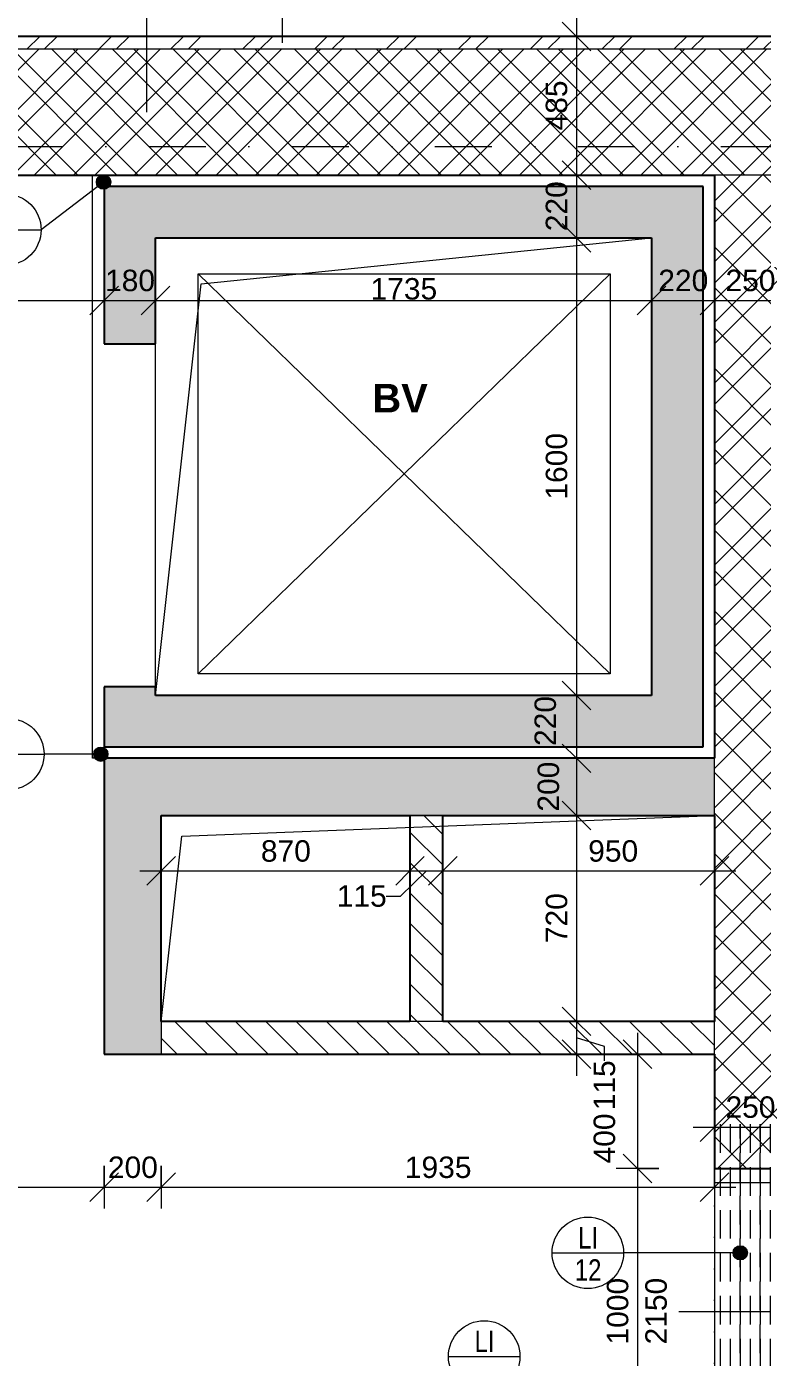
# Model space of a CAD drawing. Header units: millimetres. Extents: x -8668 to 43537, y -2985 to 58543.
# Drawn here: x 8670 to 11243, y 51367 to 56022 of the extents above; entities that cross this region are included whole.
import ezdxf

# ---------------------------------------------------------------- set-up
doc = ezdxf.new("R2010")
doc.units = ezdxf.units.MM
for name, pattern in [('HA_Dash_3mm-S1mm', [150, 100, -50]), ('HA_DashDot_10mm-S3mm', [500, 200, -150, 0, -150]), ('HA_DashDot_2_2mm-S0_6mm', [110, 50, -30, 0, -30])]:
    doc.linetypes.add(name, pattern=pattern)
for name, color, linetype, lineweight in [('A-____-____-DIMS', 9, 'Continuous', 5), ('A-____-____-DIMS-50', 9, 'Continuous', 5), ('A-AREA-____-IDEN', 9, 'Continuous', 9), ('A-DETL-____-THIN', 9, 'Continuous', 9), ('A-DETL-GENF-OTLN', 9, 'Continuous', 9), ('A-DOOR-____-IDEN', 9, 'Continuous', 9), ('A-DOOR-____-MCUT', 9, 'HA_DashDot_2_2mm-S0_6mm', 9), ('A-DOOR-____-OTLN', 9, 'Continuous', 9), ('A-DOOR-FRAM-MCUT', 9, 'Continuous', 9), ('A-FLOR-____-OTLN', 9, 'Continuous', 9), ('A-GENM-____-HDLN', 9, 'HA_Dash_3mm-S1mm', 9), ('A-GENM-____-IDEN', 9, 'Continuous', 9), ('A-GENM-____-OTLN', 9, 'Continuous', 9), ('A-WALL-____-IDEN', 9, 'Continuous', 9), ('A-WALL-____-MCUT', 9, 'Continuous', 25), ('A-WALL-____-PATT', 9, 'Continuous', 25), ('I-WALL-____-MCUT', 9, 'Continuous', 25), ('S-GRID-____-OTLN', 9, 'Continuous', 5)]:
    doc.layers.add(name, color=color, linetype=linetype, lineweight=lineweight)
doc.styles.add('Arial_1', font='arial.ttf', dxfattribs={"height": 75})
doc.styles.add('Arial_2', font='arial.ttf', dxfattribs={"width": 0.8, "height": 75})
doc.styles.add('Arial_B', font='arialbd.ttf', dxfattribs={"height": 100})
doc.dimstyles.new('Inner_Dimensions', dxfattribs={"dimscale": 304.8, "dimtxt": 76.519455, "dimasz": 0.328084, "dimexe": 0.246063, "dimexo": 0.0625, "dimgap": 0.032808, "dimtad": 1, "dimdec": 0, "dimzin": 0, "dimdsep": 46, "dimtxsty": 'Arial_1', "dimblk1": 'OBLIQUE', "dimblk2": 'OBLIQUE', "dimsah": 1, "dimcen": 0.09, "dimdle": 0.246063, "dimazin": 0, "dimtfac": 1, "dimtdec": 4, "dimtix": 1, "dimtmove": 2, "dimatfit": 3, "dimfxl": 0.246063, "dimfxlon": 1, "dimtvp": 1, "dimtolj": 1, "dimtzin": 0, "dimlwd": 9, "dimlwe": 9, "dimarcsym": 2})
doc.dimstyles.new('Inner_Dimensions_1', dxfattribs={"dimscale": 304.8, "dimtxt": 76.519455, "dimasz": 0.328084, "dimexe": 0.246063, "dimexo": 0.0625, "dimgap": 0.032808, "dimtad": 1, "dimdec": 0, "dimzin": 0, "dimdsep": 46, "dimtxsty": 'Arial_1', "dimblk1": 'OBLIQUE', "dimblk2": 'OBLIQUE', "dimsah": 1, "dimcen": 0.09, "dimdle": 0.246063, "dimazin": 0, "dimtfac": 1, "dimtdec": 4, "dimtix": 1, "dimtmove": 0, "dimatfit": 3, "dimfxl": 0.246063, "dimfxlon": 1, "dimtvp": 1, "dimtolj": 1, "dimtzin": 0, "dimlwd": 9, "dimlwe": 9, "dimarcsym": 2})
doc.dimstyles.new('Inner_Dimensions_2', dxfattribs={"dimscale": 304.8, "dimtxt": 76.519455, "dimasz": 0.328084, "dimexe": 0.246063, "dimexo": 0.0625, "dimgap": 0.032808, "dimtad": 1, "dimdec": 0, "dimzin": 0, "dimdsep": 46, "dimtxsty": 'Arial_1', "dimblk1": 'OBLIQUE', "dimblk2": 'OBLIQUE', "dimsah": 1, "dimcen": 0.09, "dimdle": 0.246063, "dimazin": 0, "dimtfac": 1, "dimtdec": 4, "dimtix": 1, "dimtmove": 1, "dimatfit": 3, "dimfxl": 0.246063, "dimfxlon": 1, "dimtvp": 1, "dimtolj": 1, "dimtzin": 0, "dimlwd": 9, "dimlwe": 9, "dimarcsym": 2})
pattern_1 = [(135, (0, 0), (-53.03301, -53.03301), [])]

# ---------------------------------------------------------------- blocks, each defined once
blk = doc.blocks.new('HA_DR_Single_Swing_Solid - In_BJ_900x2100_Vstupni-2124294-DPS_2NP - B')
at = {"layer": 'A-DOOR-____-MCUT'}
for p, q in [((-450, 125), (450, 125)), ((-450, -125), (450, -125))]:
    blk.add_line(p, q, dxfattribs=at)
at = {"layer": 'A-DOOR-____-OTLN', "lineweight": 5}
blk.add_line((450, 1025), (450, 125), dxfattribs=at)
at = {"layer": 'A-DOOR-____-OTLN'}
for p, q in [((-500, 125), (500, 125)), ((-500, -125), (500, -125))]:
    blk.add_line(p, q, dxfattribs=at)
at = {"layer": 'A-DOOR-____-OTLN', "lineweight": 5}
blk.add_arc((450, 125), 900, 90, 180, dxfattribs=at)
at = {"layer": 'A-DOOR-FRAM-MCUT'}
for p, q in [((-500, 125), (-450, 125)), ((-450, 125), (-450, -125)), ((450, 125), (500, 125)), ((450, -125), (450, 125)), ((-450, -125), (-500, -125)), ((500, -125), (450, -125))]:
    blk.add_line(p, q, dxfattribs=at)
blk = doc.blocks.new('HA_GM_Shaft_Rectangle - Default-2031571-DPS_2NP - B')
at = {"layer": 'A-DETL-GENF-OTLN'}
for p, q in [((72, -72), (1935, 0)), ((0, -720), (72, -72))]:
    blk.add_line(p, q, dxfattribs=at)
at = {"layer": 'A-GENM-____-OTLN'}
for p, q in [((0, -720), (0, 0)), ((0, 0), (1935, 0)), ((1935, 0), (1935, -720)), ((1935, -720), (0, -720))]:
    blk.add_line(p, q, dxfattribs=at)
blk = doc.blocks.new('HA_GM_Shaft_Rectangle - Default-2031559-DPS_2NP - B')
at = {"layer": 'A-DETL-GENF-OTLN'}
for p, q in [((160, -160), (1735, 0)), ((0, -1600), (160, -160))]:
    blk.add_line(p, q, dxfattribs=at)
at = {"layer": 'A-GENM-____-OTLN'}
for p, q in [((0, -1600), (0, 0)), ((0, 0), (1735, 0)), ((1735, 0), (1735, -1600)), ((1735, -1600), (0, -1600))]:
    blk.add_line(p, q, dxfattribs=at)
blk = doc.blocks.new('TB_Porotherm KP7_1250mm - TB_Porotherm KP7_1250mm-1924438-DPS_2NP - B')
at = {"layer": 'A-GENM-____-HDLN'}
for p, q in [((625, 35), (-625, 35)), ((-625, 0), (625, 0)), ((-625, -35), (625, -35))]:
    blk.add_line(p, q, dxfattribs=at)
blk = doc.blocks.new('HA_TAG_Door_TypeMark_wDimensions - Scale50_Right with Bouble-921060-DPS_2NP - B')
at = {"layer": 'A-DOOR-____-IDEN'}
for p, q in [((0, 5), (0, -19.5)), ((-2.5, -22), (2.5, -22))]:
    blk.add_line(p, q, dxfattribs=at)
blk.add_circle((0, -22), 2.5, dxfattribs=at)
blk = doc.blocks.new('DIMBLOCK129-DPS_2NP - B')
at = {"layer": 'A-____-____-DIMS-50', "lineweight": 9}
for p, q in [((7140.7, 55139.3), (7140.7, 54989.3)), ((7140.7, 55064.3), (7140.7, 55139.3)), ((7140.7, 55064.3), (7190.7, 55114.3)), ((8940.7, 55139.3), (8940.7, 54989.3)), ((8940.7, 55064.3), (8940.7, 55139.3)), ((8940.7, 55064.3), (8990.7, 55114.3)), ((7140.7, 55064.3), (7090.7, 55014.3)), ((7140.7, 55064.3), (8940.7, 55064.3)), ((8940.7, 55064.3), (8890.7, 55014.3))]:
    blk.add_line(p, q, dxfattribs=at)
at = {"layer": 'A-____-____-DIMS-50', "color": 0, "lineweight": 9, "insert": (7925.3, 55171.6), "char_height": 75, "width": 276.883, "attachment_point": 1, "line_spacing_factor": 0.941778, "style": 'Arial_1'}
blk.add_mtext('1800', dxfattribs=at)
blk = doc.blocks.new('_Oblique')
at = {"color": 0, "linetype": 'ByBlock', "lineweight": -2}
blk.add_line((-0.5, -0.5), (0.5, 0.5), dxfattribs=at)
blk = doc.blocks.new('DIMBLOCK130-DPS_2NP - B')
at = {"layer": 'A-____-____-DIMS-50', "lineweight": 9}
for p, q in [((8940.7, 55139.3), (8940.7, 54989.3)), ((8940.7, 55064.3), (8940.7, 55139.3)), ((8940.7, 55064.3), (8990.7, 55114.3)), ((9120.7, 55139.3), (9120.7, 54989.3)), ((9120.7, 55064.3), (9120.7, 55139.3)), ((9120.7, 55064.3), (9170.7, 55114.3)), ((8940.7, 55064.3), (8890.7, 55014.3)), ((8940.7, 55064.3), (9120.7, 55064.3)), ((9120.7, 55064.3), (9070.7, 55014.3))]:
    blk.add_line(p, q, dxfattribs=at)
at = {"layer": 'A-____-____-DIMS-50', "color": 0, "lineweight": 9, "insert": (8944.2, 55171.6), "char_height": 75, "width": 207.662, "attachment_point": 1, "line_spacing_factor": 0.941778, "style": 'Arial_1'}
blk.add_mtext('180', dxfattribs=at)
blk = doc.blocks.new('DIMBLOCK131-DPS_2NP - B')
at = {"layer": 'A-____-____-DIMS-50', "lineweight": 9}
for p, q in [((9120.7, 55139.3), (9120.7, 54989.3)), ((9120.7, 55064.3), (9120.7, 55139.3)), ((9120.7, 55064.3), (9170.7, 55114.3)), ((10855.7, 55139.3), (10855.7, 54989.3)), ((10855.7, 55064.3), (10855.7, 55139.3)), ((10855.7, 55064.3), (10905.7, 55114.3)), ((9120.7, 55064.3), (9070.7, 55014.3)), ((9120.7, 55064.3), (10855.7, 55064.3)), ((10855.7, 55064.3), (10805.7, 55014.3))]:
    blk.add_line(p, q, dxfattribs=at)
at = {"layer": 'A-____-____-DIMS-50', "color": 0, "lineweight": 9, "insert": (9872.8, 55142.3), "char_height": 75, "width": 276.883, "attachment_point": 1, "line_spacing_factor": 0.941778, "style": 'Arial_1'}
blk.add_mtext('1735', dxfattribs=at)
blk = doc.blocks.new('DIMBLOCK132-DPS_2NP - B')
at = {"layer": 'A-____-____-DIMS-50', "lineweight": 9}
for p, q in [((10855.7, 55139.3), (10855.7, 54989.3)), ((10855.7, 55064.3), (10855.7, 55139.3)), ((10855.7, 55064.3), (10905.7, 55114.3)), ((11075.7, 55139.3), (11075.7, 54989.3)), ((11075.7, 55064.3), (11075.7, 55139.3)), ((11075.7, 55064.3), (11125.7, 55114.3)), ((10855.7, 55064.3), (10805.7, 55014.3)), ((10855.7, 55064.3), (11075.7, 55064.3)), ((11075.7, 55064.3), (11025.7, 55014.3))]:
    blk.add_line(p, q, dxfattribs=at)
at = {"layer": 'A-____-____-DIMS-50', "color": 0, "lineweight": 9, "insert": (10879.2, 55171.6), "char_height": 75, "width": 207.662, "attachment_point": 1, "line_spacing_factor": 0.941778, "style": 'Arial_1'}
blk.add_mtext('220', dxfattribs=at)
blk = doc.blocks.new('DIMBLOCK133-DPS_2NP - B')
at = {"layer": 'A-____-____-DIMS-50', "lineweight": 9}
for p, q in [((11075.7, 55139.3), (11075.7, 54989.3)), ((11075.7, 55064.3), (11075.7, 55139.3)), ((11075.7, 55064.3), (11125.7, 55114.3)), ((11325.7, 55139.3), (11325.7, 54989.3)), ((11325.7, 55064.3), (11325.7, 55139.3)), ((11325.7, 55064.3), (11375.7, 55114.3)), ((11075.7, 55064.3), (11025.7, 55014.3)), ((11075.7, 55064.3), (11325.7, 55064.3)), ((11325.7, 55064.3), (11275.7, 55014.3))]:
    blk.add_line(p, q, dxfattribs=at)
at = {"layer": 'A-____-____-DIMS-50', "color": 0, "lineweight": 9, "insert": (11114.2, 55171.6), "char_height": 75, "width": 207.662, "attachment_point": 1, "line_spacing_factor": 0.941778, "style": 'Arial_1'}
blk.add_mtext('250', dxfattribs=at)
blk = doc.blocks.new('DIMBLOCK156-DPS_2NP - B')
at = {"layer": 'A-____-____-DIMS-50', "lineweight": 9}
for p, q in [((10592.9, 56062.7), (10592.9, 55502.7)), ((10592.9, 55987.7), (10542.9, 56037.7)), ((10667.9, 55987.7), (10517.9, 55987.7)), ((10592.9, 55987.7), (10642.9, 55937.7)), ((10592.9, 55987.7), (10667.9, 55987.7)), ((10592.9, 55502.7), (10542.9, 55552.7)), ((10667.9, 55502.7), (10517.9, 55502.7)), ((10592.9, 55502.7), (10642.9, 55452.7)), ((10592.9, 55502.7), (10667.9, 55502.7))]:
    blk.add_line(p, q, dxfattribs=at)
at = {"layer": 'A-____-____-DIMS-50', "color": 0, "lineweight": 9, "insert": (10485.5, 55658.7), "char_height": 75, "width": 207.662, "attachment_point": 1, "rotation": 90, "line_spacing_factor": 0.941778, "style": 'Arial_1'}
blk.add_mtext('485', dxfattribs=at)
blk = doc.blocks.new('DIMBLOCK157-DPS_2NP - B')
at = {"layer": 'A-____-____-DIMS-50', "lineweight": 9}
for p, q in [((10592.9, 55502.7), (10542.9, 55552.7)), ((10667.9, 55502.7), (10517.9, 55502.7)), ((10592.9, 55502.7), (10592.9, 55282.7)), ((10592.9, 55502.7), (10642.9, 55452.7)), ((10592.9, 55502.7), (10667.9, 55502.7)), ((10592.9, 55282.7), (10542.9, 55332.7)), ((10667.9, 55282.7), (10517.9, 55282.7)), ((10592.9, 55282.7), (10642.9, 55232.7)), ((10592.9, 55282.7), (10667.9, 55282.7))]:
    blk.add_line(p, q, dxfattribs=at)
at = {"layer": 'A-____-____-DIMS-50', "color": 0, "lineweight": 9, "insert": (10485.5, 55306.2), "char_height": 75, "width": 207.662, "attachment_point": 1, "rotation": 90, "line_spacing_factor": 0.941778, "style": 'Arial_1'}
blk.add_mtext('220', dxfattribs=at)
blk = doc.blocks.new('DIMBLOCK158-DPS_2NP - B')
at = {"layer": 'A-____-____-DIMS-50', "lineweight": 9}
for p, q in [((10592.9, 55282.7), (10542.9, 55332.7)), ((10667.9, 55282.7), (10517.9, 55282.7)), ((10592.9, 55282.7), (10592.9, 53682.7)), ((10592.9, 55282.7), (10642.9, 55232.7)), ((10592.9, 55282.7), (10667.9, 55282.7)), ((10592.9, 53682.7), (10542.9, 53732.7)), ((10667.9, 53682.7), (10517.9, 53682.7)), ((10592.9, 53682.7), (10642.9, 53632.7)), ((10592.9, 53682.7), (10667.9, 53682.7))]:
    blk.add_line(p, q, dxfattribs=at)
at = {"layer": 'A-____-____-DIMS-50', "color": 0, "lineweight": 9, "insert": (10485.5, 54367.4), "char_height": 75, "width": 276.883, "attachment_point": 1, "rotation": 90, "line_spacing_factor": 0.941778, "style": 'Arial_1'}
blk.add_mtext('1600', dxfattribs=at)
blk = doc.blocks.new('DIMBLOCK159-DPS_2NP - B')
at = {"layer": 'A-____-____-DIMS-50', "lineweight": 9}
for p, q in [((10592.9, 53682.7), (10542.9, 53732.7)), ((10667.9, 53682.7), (10517.9, 53682.7)), ((10592.9, 53682.7), (10592.9, 53462.7)), ((10592.9, 53682.7), (10642.9, 53632.7)), ((10592.9, 53682.7), (10667.9, 53682.7)), ((10592.9, 53462.7), (10542.9, 53512.7)), ((10667.9, 53462.7), (10517.9, 53462.7)), ((10592.9, 53462.7), (10642.9, 53412.7)), ((10592.9, 53462.7), (10667.9, 53462.7))]:
    blk.add_line(p, q, dxfattribs=at)
at = {"layer": 'A-____-____-DIMS-50', "color": 0, "lineweight": 9, "insert": (10446.2, 53505.8), "char_height": 75, "width": 207.662, "attachment_point": 1, "rotation": 90, "line_spacing_factor": 0.941778, "style": 'Arial_1'}
blk.add_mtext('220', dxfattribs=at)
blk = doc.blocks.new('DIMBLOCK160-DPS_2NP - B')
at = {"layer": 'A-____-____-DIMS-50', "lineweight": 9}
for p, q in [((10592.9, 53462.7), (10542.9, 53512.7)), ((10667.9, 53462.7), (10517.9, 53462.7)), ((10592.9, 53462.7), (10592.9, 53262.7)), ((10592.9, 53462.7), (10642.9, 53412.7)), ((10592.9, 53462.7), (10667.9, 53462.7)), ((10592.9, 53262.7), (10542.9, 53312.7)), ((10667.9, 53262.7), (10517.9, 53262.7)), ((10592.9, 53262.7), (10642.9, 53212.7)), ((10592.9, 53262.7), (10667.9, 53262.7))]:
    blk.add_line(p, q, dxfattribs=at)
at = {"layer": 'A-____-____-DIMS-50', "color": 0, "lineweight": 9, "insert": (10457.1, 53276.2), "char_height": 75, "width": 207.662, "attachment_point": 1, "rotation": 90, "line_spacing_factor": 0.941778, "style": 'Arial_1'}
blk.add_mtext('200', dxfattribs=at)
blk = doc.blocks.new('DIMBLOCK161-DPS_2NP - B')
at = {"layer": 'A-____-____-DIMS-50', "lineweight": 9}
for p, q in [((10592.9, 53262.7), (10542.9, 53312.7)), ((10667.9, 53262.7), (10517.9, 53262.7)), ((10592.9, 53262.7), (10592.9, 52542.7)), ((10592.9, 53262.7), (10642.9, 53212.7)), ((10592.9, 53262.7), (10667.9, 53262.7)), ((10592.9, 52542.7), (10542.9, 52592.7)), ((10667.9, 52542.7), (10517.9, 52542.7)), ((10592.9, 52542.7), (10642.9, 52492.7)), ((10592.9, 52542.7), (10667.9, 52542.7))]:
    blk.add_line(p, q, dxfattribs=at)
at = {"layer": 'A-____-____-DIMS-50', "color": 0, "lineweight": 9, "insert": (10485.5, 52816.2), "char_height": 75, "width": 207.662, "attachment_point": 1, "rotation": 90, "line_spacing_factor": 0.941778, "style": 'Arial_1'}
blk.add_mtext('720', dxfattribs=at)
blk = doc.blocks.new('DIMBLOCK162-DPS_2NP - B')
at = {"layer": 'A-____-____-DIMS-50', "lineweight": 9}
for p, q in [((10592.9, 52542.7), (10542.9, 52592.7)), ((10667.9, 52542.7), (10517.9, 52542.7)), ((10592.9, 52542.7), (10592.9, 52352.7)), ((10592.9, 52542.7), (10642.9, 52492.7)), ((10592.9, 52542.7), (10667.9, 52542.7)), ((10592.9, 52427.7), (10542.9, 52477.7)), ((10691.4, 52454.6), (10592.9, 52485.2)), ((10667.9, 52427.7), (10517.9, 52427.7)), ((10592.9, 52427.7), (10642.9, 52377.7)), ((10592.9, 52427.7), (10667.9, 52427.7)), ((10691.4, 52404.6), (10691.4, 52454.6))]:
    blk.add_line(p, q, dxfattribs=at)
at = {"layer": 'A-____-____-DIMS-50', "color": 0, "lineweight": 9, "insert": (10652.9, 52231.5), "char_height": 75, "width": 207.662, "attachment_point": 1, "rotation": 90, "line_spacing_factor": 0.941778, "style": 'Arial_1'}
blk.add_mtext('115', dxfattribs=at)
blk = doc.blocks.new('DIMBLOCK169-DPS_2NP - B')
at = {"layer": 'A-____-____-DIMS-50', "lineweight": 9}
for p, q in [((9140.7, 53143.8), (9140.7, 52993.8)), ((9140.7, 53068.8), (9140.7, 53143.8)), ((9140.7, 53068.8), (9190.7, 53118.8)), ((10010.7, 53143.8), (10010.7, 52993.8)), ((10010.7, 53068.8), (10010.7, 53143.8)), ((10010.7, 53068.8), (10060.7, 53118.8)), ((9065.7, 53068.8), (10010.7, 53068.8)), ((9140.7, 53068.8), (9090.7, 53018.8)), ((10010.7, 53068.8), (9960.7, 53018.8))]:
    blk.add_line(p, q, dxfattribs=at)
at = {"layer": 'A-____-____-DIMS-50', "color": 0, "lineweight": 9, "insert": (9489.2, 53176.2), "char_height": 75, "width": 207.662, "attachment_point": 1, "line_spacing_factor": 0.941778, "style": 'Arial_1'}
blk.add_mtext('870', dxfattribs=at)
blk = doc.blocks.new('DIMBLOCK170-DPS_2NP - B')
at = {"layer": 'A-____-____-DIMS-50', "lineweight": 9}
for p, q in [((10010.7, 53143.8), (10010.7, 52993.8)), ((10010.7, 53068.8), (10010.7, 53143.8)), ((10010.7, 53068.8), (10060.7, 53118.8)), ((10125.7, 53143.8), (10125.7, 52993.8)), ((10125.7, 53068.8), (10125.7, 53143.8)), ((10125.7, 53068.8), (10175.7, 53118.8)), ((10010.7, 53068.8), (9960.7, 53018.8)), ((9977.6, 52980.2), (10068.2, 53068.8)), ((10010.7, 53068.8), (10125.7, 53068.8)), ((10125.7, 53068.8), (10075.7, 53018.8)), ((9927.6, 52980.2), (9977.6, 52980.2))]:
    blk.add_line(p, q, dxfattribs=at)
at = {"layer": 'A-____-____-DIMS-50', "color": 0, "lineweight": 9, "insert": (9754.5, 53018.7), "char_height": 75, "width": 207.662, "attachment_point": 1, "line_spacing_factor": 0.941778, "style": 'Arial_1'}
blk.add_mtext('115', dxfattribs=at)
blk = doc.blocks.new('DIMBLOCK171-DPS_2NP - B')
at = {"layer": 'A-____-____-DIMS-50', "lineweight": 9}
for p, q in [((10125.7, 53143.8), (10125.7, 52993.8)), ((10125.7, 53068.8), (10125.7, 53143.8)), ((10125.7, 53068.8), (10175.7, 53118.8)), ((11075.7, 53143.8), (11075.7, 52993.8)), ((11075.7, 53068.8), (11075.7, 53143.8)), ((11075.7, 53068.8), (11125.7, 53118.8)), ((10125.7, 53068.8), (10075.7, 53018.8)), ((10125.7, 53068.8), (11150.7, 53068.8)), ((11075.7, 53068.8), (11025.7, 53018.8))]:
    blk.add_line(p, q, dxfattribs=at)
at = {"layer": 'A-____-____-DIMS-50', "color": 0, "lineweight": 9, "insert": (10634, 53176.2), "char_height": 75, "width": 207.662, "attachment_point": 1, "line_spacing_factor": 0.941778, "style": 'Arial_1'}
blk.add_mtext('950', dxfattribs=at)
blk = doc.blocks.new('DIMBLOCK235-DPS_2NP - B')
at = {"layer": 'A-____-____-DIMS-50', "lineweight": 9}
for p, q in [((10806.5, 52427.7), (10756.5, 52477.7)), ((10806.5, 52502.7), (10806.5, 52027.7)), ((10881.5, 52427.7), (10731.5, 52427.7)), ((10806.5, 52427.7), (10856.5, 52377.7)), ((10806.5, 52427.7), (10881.5, 52427.7)), ((10806.5, 52027.7), (10756.5, 52077.7)), ((10881.5, 52027.7), (10731.5, 52027.7)), ((10806.5, 52027.7), (10856.5, 51977.7)), ((10806.5, 52027.7), (10881.5, 52027.7))]:
    blk.add_line(p, q, dxfattribs=at)
at = {"layer": 'A-____-____-DIMS-50', "color": 0, "lineweight": 9, "insert": (10652.9, 52045.7), "char_height": 75, "width": 207.662, "attachment_point": 1, "rotation": 90, "line_spacing_factor": 0.941778, "style": 'Arial_1'}
blk.add_mtext('400', dxfattribs=at)
blk = doc.blocks.new('DIMBLOCK236-DPS_2NP - B')
at = {"layer": 'A-____-____-DIMS-50', "lineweight": 9}
for p, q in [((10806.5, 52027.7), (10756.5, 52077.7)), ((10881.5, 52027.7), (10731.5, 52027.7)), ((10806.5, 52027.7), (10806.5, 51027.7)), ((10806.5, 52027.7), (10856.5, 51977.7)), ((10806.5, 52027.7), (10881.5, 52027.7)), ((10806.5, 51027.7), (10756.5, 51077.7)), ((10881.5, 51027.7), (10731.5, 51027.7)), ((10806.5, 51027.7), (10856.5, 50977.7)), ((10806.5, 51027.7), (10881.5, 51027.7))]:
    blk.add_line(p, q, dxfattribs=at)
at = {"layer": 'A-____-____-DIMS-50', "color": 0, "lineweight": 9, "insert": (10699.1, 51412.4), "char_height": 75, "width": 276.883, "attachment_point": 1, "rotation": 90, "line_spacing_factor": 0.941778, "style": 'Arial_1'}
blk.add_mtext('1000', dxfattribs=at)
blk = doc.blocks.new('HA_TAG_GM_Products - Generic-588599-DPS_2NP - B')
at = {"layer": 'A-GENM-____-IDEN'}
blk.add_line((-2.5, 0), (2.5, 0), dxfattribs=at)
blk.add_circle((0, 0), 2.5, dxfattribs=at)
blk = doc.blocks.new('DIMBLOCK316-DPS_2NP - B')
at = {"layer": 'A-____-____-DIMS-50', "lineweight": 9}
for p, q in [((7140.7, 52037.6), (7140.7, 51887.6)), ((7140.7, 51962.6), (7140.7, 52037.6)), ((8940.7, 52037.6), (8940.7, 51887.6)), ((8940.7, 51962.6), (8940.7, 52037.6)), ((7140.7, 51962.6), (7190.7, 52012.6)), ((8940.7, 51962.6), (8990.7, 52012.6)), ((7140.7, 51962.6), (7090.7, 51912.6)), ((7140.7, 51962.6), (8940.7, 51962.6)), ((8940.7, 51962.6), (8890.7, 51912.6))]:
    blk.add_line(p, q, dxfattribs=at)
at = {"layer": 'A-____-____-DIMS-50', "color": 0, "lineweight": 9, "insert": (7925.3, 52069.9), "char_height": 75, "width": 276.883, "attachment_point": 1, "line_spacing_factor": 0.941778, "style": 'Arial_1'}
blk.add_mtext('1800', dxfattribs=at)
blk = doc.blocks.new('DIMBLOCK317-DPS_2NP - B')
at = {"layer": 'A-____-____-DIMS-50', "lineweight": 9}
for p, q in [((8940.7, 52037.6), (8940.7, 51887.6)), ((8940.7, 51962.6), (8940.7, 52037.6)), ((9140.7, 52037.6), (9140.7, 51887.6)), ((9140.7, 51962.6), (9140.7, 52037.6)), ((8940.7, 51962.6), (8990.7, 52012.6)), ((9140.7, 51962.6), (9190.7, 52012.6)), ((8940.7, 51962.6), (8890.7, 51912.6)), ((8940.7, 51962.6), (9140.7, 51962.6)), ((9140.7, 51962.6), (9090.7, 51912.6))]:
    blk.add_line(p, q, dxfattribs=at)
at = {"layer": 'A-____-____-DIMS-50', "color": 0, "lineweight": 9, "insert": (8954.2, 52069.9), "char_height": 75, "width": 207.662, "attachment_point": 1, "line_spacing_factor": 0.941778, "style": 'Arial_1'}
blk.add_mtext('200', dxfattribs=at)
blk = doc.blocks.new('DIMBLOCK318-DPS_2NP - B')
at = {"layer": 'A-____-____-DIMS-50', "lineweight": 9}
for p, q in [((9140.7, 52037.6), (9140.7, 51887.6)), ((9140.7, 51962.6), (9140.7, 52037.6)), ((11075.7, 52037.6), (11075.7, 51887.6)), ((11075.7, 51962.6), (11075.7, 52037.6)), ((9140.7, 51962.6), (9190.7, 52012.6)), ((11075.7, 51962.6), (11125.7, 52012.6)), ((9140.7, 51962.6), (9090.7, 51912.6)), ((9140.7, 51962.6), (11150.7, 51962.6)), ((11075.7, 51962.6), (11025.7, 51912.6))]:
    blk.add_line(p, q, dxfattribs=at)
at = {"layer": 'A-____-____-DIMS-50', "color": 0, "lineweight": 9, "insert": (9992.8, 52069.9), "char_height": 75, "width": 276.883, "attachment_point": 1, "line_spacing_factor": 0.941778, "style": 'Arial_1'}
blk.add_mtext('1935', dxfattribs=at)
blk = doc.blocks.new('DIMBLOCK319-DPS_2NP - B')
at = {"layer": 'A-____-____-DIMS-50', "lineweight": 9}
for p, q in [((11075.7, 52247.9), (11075.7, 52097.9)), ((11075.7, 52172.9), (11075.7, 52247.9)), ((11325.7, 52247.9), (11325.7, 52097.9)), ((11325.7, 52172.9), (11325.7, 52247.9)), ((11075.7, 52172.9), (11125.7, 52222.9)), ((11325.7, 52172.9), (11375.7, 52222.9)), ((11000.7, 52172.9), (11325.7, 52172.9)), ((11075.7, 52172.9), (11025.7, 52122.9)), ((11325.7, 52172.9), (11275.7, 52122.9))]:
    blk.add_line(p, q, dxfattribs=at)
at = {"layer": 'A-____-____-DIMS-50', "color": 0, "lineweight": 9, "insert": (11114.2, 52280.3), "char_height": 75, "width": 207.662, "attachment_point": 1, "line_spacing_factor": 0.941778, "style": 'Arial_1'}
blk.add_mtext('250', dxfattribs=at)

msp = doc.modelspace()

# ---------------------------------------------------------------- hatches: boundary and pattern name
at = {"layer": 'A-GENM-____-IDEN'}
h = msp.add_hatch(color=256, dxfattribs=at)
edge = h.paths.add_edge_path()
edge.add_arc((8938.9, 55478.1), 25, 0, 360)
h = msp.add_hatch(color=256, dxfattribs=at)
edge = h.paths.add_edge_path()
edge.add_arc((8929.5, 53477.1), 25, 0, 360)
h = msp.add_hatch(color=256, dxfattribs=at)
edge = h.paths.add_edge_path()
edge.add_arc((11165.7, 51733.1), 25, 0, 360)
at = {"layer": 'A-WALL-____-PATT', "lineweight": 5}
h = msp.add_hatch(dxfattribs=at)
h.set_pattern_fill('FP_4', color=256, style=0, pattern_type=2)
h.set_pattern_definition([(45, (0, 0), (-125.7236, 125.7236), []), (45, (0, 190.5), (-125.7236, 125.7236), [])])
h.paths.add_polyline_path([(21160.7, 55942.7), (21160.7, 55987.7), (17770.7, 55987.7), (17770.7, 55942.7), (20520.7, 55942.7)])
h.paths.add_polyline_path([(16770.7, 55942.7), (16770.7, 55987.7), (15095.7, 55987.7), (15095.7, 55942.7), (15178.8, 55942.7)])
h.paths.add_polyline_path([(14095.7, 55942.7), (14095.7, 55987.7), (12845.7, 55987.7), (12845.7, 55942.7), (12882.4, 55942.7)])
h.paths.add_polyline_path([(11734.1, 55942.7), (11845.7, 55942.7), (11845.7, 55987.7), (8495.7, 55987.7), (8495.7, 55942.7), (11325.7, 55942.7)])
h.paths.add_polyline_path([(7495.7, 55942.7), (7495.7, 55987.7), (2495.7, 55987.7), (2495.7, 55942.7), (5993.1, 55942.7)])
h.paths.add_polyline_path([(1495.7, 55942.7), (1495.7, 55987.7), (245.7, 55987.7), (245.7, 55942.7), (1400.2, 55942.7)])
h.paths.add_polyline_path([(-2379.3, 55942.7), (-754.3, 55942.7), (-754.3, 55987.7), (-2379.3, 55987.7)])
h.paths.add_polyline_path([(-3379.3, 55942.7), (-3379.3, 55987.7), (-6819.3, 55987.7), (-6819.3, 55942.7), (-5489.1, 55942.7)])
h = msp.add_hatch(dxfattribs=at)
h.set_pattern_fill('FP_1', color=256, style=0, pattern_type=2)
h.set_pattern_definition([(45, (0, 0), (-106.066, 106.066), []), (45, (75, 0), (-106.066, 106.066), []), (315, (0, 0), (106.066, 106.066), []), (315, (75, 0), (106.066, 106.066), [])])
h.paths.add_polyline_path([(11075.7, 55502.7), (11325.7, 55502.7), (11325.7, 55942.7), (8495.7, 55942.7), (8495.7, 55502.7), (10585.9, 55502.7)])
h.paths.add_polyline_path([(7495.7, 55502.7), (7495.7, 55942.7), (2495.7, 55942.7), (2495.7, 55502.7), (6380.7, 55502.7)])
h.paths.add_polyline_path([(1495.7, 55502.7), (1495.7, 55942.7), (245.7, 55942.7), (245.7, 55502.7), (1400.2, 55502.7)])
h.paths.add_polyline_path([(-1614.3, 55502.7), (-754.3, 55502.7), (-754.3, 55942.7), (-2379.3, 55942.7), (-2379.3, 55502.7), (-1729.3, 55502.7)])
h.paths.add_polyline_path([(-3379.3, 55502.7), (-3379.3, 55942.7), (-6864.3, 55942.7), (-6864.3, 55502.7), (-5489.1, 55502.7)])
h.paths.add_polyline_path([(6380.7, 55840.5), (6280.7, 55840.5), (6280.7, 55940.5), (6380.7, 55940.5)])
h.paths.add_polyline_path([(3645.7, 55840.5), (3545.7, 55840.5), (3545.7, 55940.5), (3645.7, 55940.5)])
h.paths.add_polyline_path([(-1499.3, 55840.5), (-1599.3, 55840.5), (-1599.3, 55940.5), (-1499.3, 55940.5)])
h = msp.add_hatch(dxfattribs=at)
h.set_pattern_fill('FP_2', color=256, style=0, pattern_type=2)
h.set_pattern_definition([(45, (0, 0), (-106.066, 106.066), []), (45, (75, 0), (-106.066, 106.066), []), (315, (0, 0), (70.71068, 70.71068), [])])
h.paths.add_polyline_path([(11325.7, 50927.7), (11325.7, 51027.7), (11075.7, 51027.7), (11075.7, 50927.7)])
h.paths.add_polyline_path([(11075.7, 52027.7), (11325.7, 52027.7), (11325.7, 55502.7), (11075.7, 55502.7), (11075.7, 52308)])
at = {"layer": 'A-WALL-____-PATT', "lineweight": 9}
for points in [[(11035.7, 55282.7), (11035.7, 55462.7), (8940.7, 55462.7), (8940.7, 55282.7), (10855.7, 55282.7)], [(11035.7, 53502.7), (11035.7, 55282.7), (10855.7, 55282.7), (10855.7, 53502.7)], [(10855.7, 53502.7), (10855.7, 53682.7), (8940.7, 53682.7), (8940.7, 53502.7), (10585.9, 53502.7)], [(11075.7, 53262.7), (11075.7, 53462.7), (8940.7, 53462.7), (8940.7, 53262.7), (10585.9, 53262.7)], [(9140.7, 52427.7), (9140.7, 53262.7), (8940.7, 53262.7), (8940.7, 52427.7)]]:
    msp.add_hatch(color=256, dxfattribs=at).paths.add_polyline_path(points)
h = msp.add_hatch(color=256, dxfattribs=at)
h.paths.add_polyline_path([(8940.7, 53682.7), (9120.7, 53682.7), (9120.7, 53712.7), (8940.7, 53712.7)])
h.paths.add_polyline_path([(9120.7, 54912.7), (9120.7, 55282.7), (8940.7, 55282.7), (8940.7, 54912.7)])
at = {"layer": 'A-WALL-____-PATT', "lineweight": 5}
h = msp.add_hatch(dxfattribs=at)
h.set_pattern_fill('FP_3', color=256, style=0, pattern_type=2)
h.set_pattern_definition(pattern_1)
h.paths.add_polyline_path([(10125.7, 52542.7), (10125.7, 53262.7), (10010.7, 53262.7), (10010.7, 52542.7)])
h = msp.add_hatch(dxfattribs=at)
h.set_pattern_fill('FP_3', color=256, style=0, pattern_type=2)
h.set_pattern_definition(pattern_1)
h.paths.add_polyline_path([(11075.7, 52427.7), (11075.7, 52542.7), (9140.7, 52542.7), (9140.7, 52427.7), (10585.9, 52427.7)])

# ---------------------------------------------------------------- linework, layer by layer
at = {"layer": 'A-DETL-____-THIN'}
for p, q in [((9270.4, 55157.7), (10710.4, 55157.7)), ((9270.4, 53757.7), (9270.4, 55157.7)), ((9270.4, 53757.7), (10710.4, 55157.7)), ((9270.4, 55157.7), (10710.4, 53757.7)), ((10710.4, 55157.7), (10710.4, 53757.7)), ((10710.4, 53757.7), (9270.4, 53757.7))]:
    msp.add_line(p, q, dxfattribs=at)
at = {"layer": 'A-FLOR-____-OTLN'}
for p, q in [((8900.7, 53462.7), (8900.7, 55502.7)), ((8940.7, 53462.7), (8900.7, 53462.7))]:
    msp.add_line(p, q, dxfattribs=at)
at = {"layer": 'A-GENM-____-IDEN'}
for p, q in [((8938.9, 55478.1), (8720.7, 55311.5)), ((8929.5, 53477.1), (8730.8, 53477.1)), ((11165.7, 51733.1), (10757.8, 51733.1))]:
    msp.add_line(p, q, dxfattribs=at)
for centre in [(8938.9, 55478.1), (8929.5, 53477.1), (11165.7, 51733.1)]:
    msp.add_circle(centre, 25, dxfattribs=at)
at = {"layer": 'A-WALL-____-IDEN'}
for p, q in [((9564.8, 55965.2), (9564.8, 56111.3)), ((9089.8, 55722.7), (9089.8, 56086.3))]:
    msp.add_line(p, q, dxfattribs=at)
at = {"layer": 'A-WALL-____-MCUT'}
for p, q in [((11845.7, 55987.7), (8495.7, 55987.7)), ((8495.7, 55502.7), (11075.7, 55502.7))]:
    msp.add_line(p, q, dxfattribs=at)
at = {"layer": 'A-WALL-____-MCUT', "lineweight": 9}
for p, q in [((11845.7, 55942.7), (8495.7, 55942.7)), ((11325.7, 55502.7), (11075.7, 55502.7)), ((11075.7, 53262.7), (11075.7, 53462.7)), ((10125.7, 53262.7), (10010.7, 53262.7)), ((9140.7, 52542.7), (9140.7, 52427.7)), ((11075.7, 52427.7), (11075.7, 52542.7))]:
    msp.add_line(p, q, dxfattribs=at)
at = {"layer": 'I-WALL-____-MCUT'}
for p, q in [((11075.7, 55502.7), (11075.7, 53462.7)), ((11035.7, 55462.7), (8940.7, 55462.7)), ((8940.7, 55462.7), (8940.7, 54912.7)), ((11035.7, 53502.7), (11035.7, 55462.7)), ((9120.7, 55282.7), (10855.7, 55282.7)), ((9120.7, 54912.7), (9120.7, 55282.7)), ((10855.7, 55282.7), (10855.7, 53682.7)), ((8940.7, 54912.7), (9120.7, 54912.7)), ((8940.7, 53712.7), (8940.7, 53502.7)), ((9120.7, 53712.7), (8940.7, 53712.7)), ((9120.7, 53682.7), (9120.7, 53712.7)), ((10855.7, 53682.7), (9120.7, 53682.7)), ((8940.7, 53502.7), (11035.7, 53502.7)), ((11075.7, 53462.7), (8940.7, 53462.7)), ((8940.7, 53462.7), (8940.7, 52427.7)), ((9140.7, 53262.7), (10010.7, 53262.7)), ((9140.7, 52542.7), (9140.7, 53262.7)), ((10010.7, 53262.7), (10010.7, 52542.7)), ((10125.7, 53262.7), (11075.7, 53262.7)), ((10125.7, 52542.7), (10125.7, 53262.7)), ((11075.7, 53262.7), (11075.7, 52542.7)), ((10010.7, 52542.7), (9140.7, 52542.7)), ((11075.7, 52542.7), (10125.7, 52542.7)), ((8940.7, 52427.7), (11075.7, 52427.7)), ((11075.7, 52427.7), (11075.7, 52027.7)), ((11075.7, 52027.7), (11325.7, 52027.7))]:
    msp.add_line(p, q, dxfattribs=at)
at = {"layer": 'S-GRID-____-OTLN', "linetype": 'HA_DashDot_10mm-S3mm', "lineweight": 9}
msp.add_line((-6906.2, 55602.7), (21594.8, 55602.7), dxfattribs=at)

# ---------------------------------------------------------------- block references
at = {"layer": 'A-DOOR-____-IDEN', "xscale": 49.99999999999998, "yscale": 49.99999999999998, "zscale": 49.99999999999998, "rotation": 89.99999999999991}
msp.add_blockref('HA_TAG_Door_TypeMark_wDimensions - Scale50_Right with Bouble-921060-DPS_2NP - B', (11200.7, 51527.7), dxfattribs=at)
at = {"layer": 'A-DOOR-____-OTLN', "rotation": 270.0000000000002}
msp.add_blockref('HA_DR_Single_Swing_Solid - In_BJ_900x2100_Vstupni-2124294-DPS_2NP - B', (11200.7, 51527.7), dxfattribs=at)
at = {"layer": 'A-GENM-____-IDEN', "xscale": 49.99999999999998, "yscale": 49.99999999999998, "zscale": 49.99999999999998}
for p in [(8595.7, 55311.5), (8605.8, 53477.1), (10632.8, 51733.1), (10270.3, 51370.6)]:
    msp.add_blockref('HA_TAG_GM_Products - Generic-588599-DPS_2NP - B', p, dxfattribs=at)
at = {"layer": 'A-GENM-____-OTLN', "lineweight": 5}
for name, p in [('HA_GM_Shaft_Rectangle - Default-2031559-DPS_2NP - B', (9120.7, 55282.7)), ('HA_GM_Shaft_Rectangle - Default-2031571-DPS_2NP - B', (9140.7, 53262.7))]:
    msp.add_blockref(name, p, dxfattribs=at)
at = {"layer": 'A-GENM-____-OTLN', "rotation": 270.0000000000002}
for p in [(11130.7, 51557.7), (11200.7, 51557.7), (11270.7, 51557.7)]:
    msp.add_blockref('TB_Porotherm KP7_1250mm - TB_Porotherm KP7_1250mm-1924438-DPS_2NP - B', p, dxfattribs=at)

# ---------------------------------------------------------------- texts
at = {"layer": 'A-AREA-____-IDEN', "lineweight": 5, "insert": (9879, 54772.3), "char_height": 100, "width": 240.506, "attachment_point": 1, "style": 'Arial_B'}
msp.add_mtext('BV', dxfattribs=at)
at = {"layer": 'A-DOOR-____-IDEN', "lineweight": 5, "insert": (10833.7, 51412.7), "char_height": 75, "width": 288.607, "attachment_point": 1, "rotation": 90, "style": 'Arial_1'}
msp.add_mtext('2150', dxfattribs=at)
at = {"layer": 'A-GENM-____-IDEN', "lineweight": 5, "char_height": 75, "attachment_point": 1, "style": 'Arial_2'}
for s, insert, width in [('LI', (10599, 51823.2), 86.582), ('12', (10587, 51710.4), 115.443), ('LI', (10236.5, 51460.7), 86.582)]:
    msp.add_mtext(s, dxfattribs=dict(at, insert=insert, width=width))

# ---------------------------------------------------------------- dimensions: what is measured, and where the dimension line sits
at = {"layer": 'A-____-____-DIMS', "lineweight": 9}
for base, p1, p2, override, picture, middle in [((10592.9, 55502.7), (10667.9, 55987.7), (10667.9, 55502.7), {"dimpost": '<>', "dimfxl": 485}, 'DIMBLOCK156-DPS_2NP - B', (10544.6, 55745.2)), ((10592.9, 55282.7), (10667.9, 55502.7), (10667.9, 55282.7), {"dimpost": '<>', "dimfxl": 220}, 'DIMBLOCK157-DPS_2NP - B', (10544.6, 55392.7)), ((10592.9, 53682.7), (10667.9, 55282.7), (10667.9, 53682.7), {"dimpost": '<>', "dimfxl": 1600}, 'DIMBLOCK158-DPS_2NP - B', (10544.6, 54482.7)), ((10592.9, 52542.7), (10667.9, 53262.7), (10667.9, 52542.7), {"dimpost": '<>', "dimfxl": 720}, 'DIMBLOCK161-DPS_2NP - B', (10544.6, 52902.7)), ((10806.5, 51027.7), (10881.5, 52027.7), (10881.5, 51027.7), {"dimpost": '<>', "dimfxl": 1000}, 'DIMBLOCK236-DPS_2NP - B', (10758.2, 51527.7))]:
    dim = msp.add_linear_dim(base=base, p1=p1, p2=p2, angle=90, dimstyle='Inner_Dimensions_1', override=override, dxfattribs=at)
    dim.commit()
    dim.dimension.update_dxf_attribs({"geometry": picture, "text_midpoint": middle})
for base, p1, p2, override, picture, middle in [((8940.7, 55064.3), (7140.7, 55139.3), (8940.7, 55139.3), {"dimpost": '<>', "dimfxl": 1800}, 'DIMBLOCK129-DPS_2NP - B', (8040.7, 55112.6)), ((9120.7, 55064.3), (8940.7, 55139.3), (9120.7, 55139.3), {"dimpost": '<>', "dimfxl": 180}, 'DIMBLOCK130-DPS_2NP - B', (9030.7, 55112.6)), ((11075.7, 55064.3), (10855.7, 55139.3), (11075.7, 55139.3), {"dimpost": '<>', "dimfxl": 220}, 'DIMBLOCK132-DPS_2NP - B', (10965.7, 55112.6)), ((11325.7, 55064.3), (11075.7, 55139.3), (11325.7, 55139.3), {"dimpost": '<>', "dimfxl": 250}, 'DIMBLOCK133-DPS_2NP - B', (11200.7, 55112.6)), ((10010.7, 53068.8), (9140.7, 53143.8), (10010.7, 53143.8), {"dimpost": '<>', "dimfxl": 870}, 'DIMBLOCK169-DPS_2NP - B', (9575.7, 53117.1)), ((11325.7, 52172.9), (11075.7, 52247.9), (11325.7, 52247.9), {"dimpost": '<>', "dimfxl": 250}, 'DIMBLOCK319-DPS_2NP - B', (11200.7, 52221.2)), ((8940.7, 51962.6), (7140.7, 52037.6), (8940.7, 52037.6), {"dimpost": '<>', "dimfxl": 1800}, 'DIMBLOCK316-DPS_2NP - B', (8040.7, 52010.9)), ((9140.7, 51962.6), (8940.7, 52037.6), (9140.7, 52037.6), {"dimpost": '<>', "dimfxl": 200}, 'DIMBLOCK317-DPS_2NP - B', (9040.7, 52010.9)), ((11075.7, 51962.6), (9140.7, 52037.6), (11075.7, 52037.6), {"dimpost": '<>', "dimfxl": 1935}, 'DIMBLOCK318-DPS_2NP - B', (10108.2, 52010.9))]:
    dim = msp.add_linear_dim(base=base, p1=p1, p2=p2, dimstyle='Inner_Dimensions_1', override=override, dxfattribs=at)
    dim.commit()
    dim.dimension.update_dxf_attribs({"geometry": picture, "text_midpoint": middle})
for base, p1, p2, dimstyle, override, picture, middle in [((10855.7, 55064.3), (9120.7, 55139.3), (10855.7, 55139.3), 'Inner_Dimensions', {"dimpost": '<>', "dimfxl": 1735}, 'DIMBLOCK131-DPS_2NP - B', (10011.3, 55092.3)), ((11075.7, 53068.8), (10125.7, 53143.8), (11075.7, 53143.8), 'Inner_Dimensions', {"dimpost": '<>', "dimfxl": 950}, 'DIMBLOCK171-DPS_2NP - B', (10737.8, 53126.2)), ((10125.7, 53068.8), (10010.7, 53143.8), (10125.7, 53143.8), 'Inner_Dimensions_2', {"dimpost": '<>', "dimfxl": 115}, 'DIMBLOCK170-DPS_2NP - B', (9858.3, 52968.7))]:
    dim = msp.add_linear_dim(base=base, p1=p1, p2=p2, dimstyle=dimstyle, override=override, dxfattribs=at)
    dim.commit()
    dim.dimension.update_dxf_attribs({"geometry": picture, "text_midpoint": middle, "dimtype": 160})
for base, p1, p2, dimstyle, override, picture, middle in [((10592.9, 53462.7), (10667.9, 53682.7), (10667.9, 53462.7), 'Inner_Dimensions', {"dimpost": '<>', "dimfxl": 220}, 'DIMBLOCK159-DPS_2NP - B', (10496.2, 53609.6)), ((10592.9, 53262.7), (10667.9, 53462.7), (10667.9, 53262.7), 'Inner_Dimensions', {"dimpost": '<>', "dimfxl": 200}, 'DIMBLOCK160-DPS_2NP - B', (10507.1, 53380)), ((10592.9, 52427.7), (10667.9, 52542.7), (10667.9, 52427.7), 'Inner_Dimensions_2', {"dimpost": '<>', "dimfxl": 115}, 'DIMBLOCK162-DPS_2NP - B', (10702.9, 52335.4)), ((10806.5, 52027.7), (10881.5, 52427.7), (10881.5, 52027.7), 'Inner_Dimensions', {"dimpost": '<>', "dimfxl": 400}, 'DIMBLOCK235-DPS_2NP - B', (10702.9, 52149.6))]:
    dim = msp.add_linear_dim(base=base, p1=p1, p2=p2, angle=90, dimstyle=dimstyle, override=override, dxfattribs=at)
    dim.commit()
    dim.dimension.update_dxf_attribs({"geometry": picture, "text_midpoint": middle, "dimtype": 160, "text_rotation": 90})

doc.saveas('drawing.dxf')
